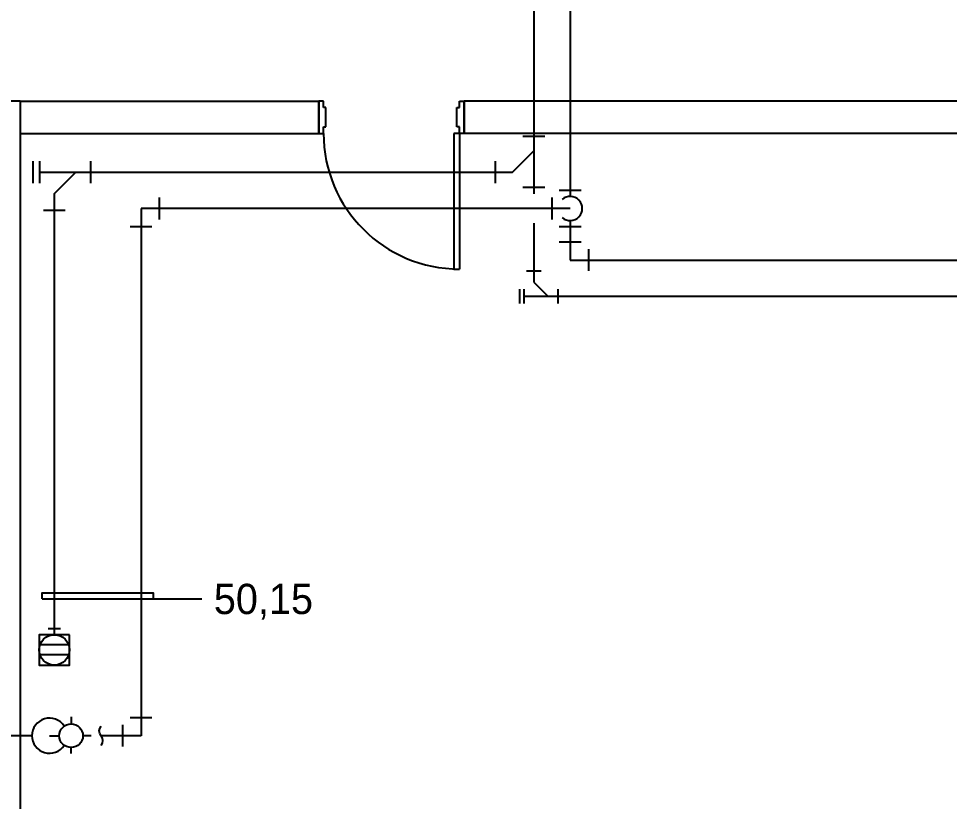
# Model space of a CAD drawing. Header units: millimetres. Extents: x 83956 to 461956, y 36707 to 125807.
# Drawn here: x 98386 to 104145, y 47998 to 52845 of the extents above; entities that cross this region are included whole.
import ezdxf

# ---------------------------------------------------------------- set-up
doc = ezdxf.new("R2010")
doc.units = ezdxf.units.MM
doc.header["$LTSCALE"] = 100
doc.header["$MEASUREMENT"] = 0
doc.layers.get('0').update_dxf_attribs({"linetype": 'CONTINUOUS'})
for name, color, linetype in [('ARCH', 9, 'CONTINUOUS'), ('COLD WATER SUPPLY', 3, 'CONTINUOUS'), ('PIPE', 3, 'CONTINUOUS'), ('Q', 7, 'CONTINUOUS')]:
    doc.layers.add(name, color=color, linetype=linetype)
doc.styles.add('gr', font='Gulim.ttf')

msp = doc.modelspace()

# ---------------------------------------------------------------- linework, layer by layer
at = {"color": 1, "linetype": 'Continuous'}
msp.add_lwpolyline([(98896.4, 48344.7, 0.36205), (98896.4, 48404.7, -0.36205), (98896.4, 48464.7)], format="xyb", dxfattribs=at)
at = {"layer": 'ARCH'}
for p, q in [((98395.3, 52334.3), (98195.3, 52334.3)), ((98395.3, 52334.3), (98395.3, 44101.3)), ((98395.3, 52334.3), (100243.3, 52334.3)), ((100243.3, 52134.3), (100243.3, 52334.3)), ((100273.3, 52334.3), (100243.3, 52334.3)), ((100243.3, 52334.3), (100243.3, 52134.3)), ((100273.3, 52294.3), (100273.3, 52334.3)), ((100288.3, 52294.3), (100273.3, 52294.3)), ((100288.3, 52174.3), (100288.3, 52294.3)), ((101098.3, 52174.3), (101098.3, 52294.3)), ((101098.3, 52294.3), (101113.3, 52294.3)), ((101113.3, 52294.3), (101113.3, 52334.3)), ((101113.3, 52334.3), (101143.3, 52334.3)), ((101143.3, 52134.3), (101143.3, 52334.3)), ((106137.5, 52334.3), (101143.3, 52334.3)), ((101143.3, 52334.3), (101143.3, 52134.3)), ((98395.3, 52134.3), (100243.3, 52134.3)), ((100243.3, 52134.3), (100273.3, 52134.3)), ((100273.3, 52134.3), (100273.3, 52174.3)), ((100273.3, 52174.3), (100288.3, 52174.3)), ((101113.3, 52134.3), (101078.3, 52134.3)), ((101078.3, 52134.3), (101078.3, 51294.3)), ((101113.3, 52174.3), (101098.3, 52174.3)), ((101113.3, 52134.3), (101113.3, 52174.3)), ((101113.3, 52134.3), (101113.3, 51294.3)), ((101143.3, 52134.3), (101113.3, 52134.3)), ((106137.5, 52134.3), (101143.3, 52134.3)), ((101078.3, 51294.3), (101113.3, 51294.3))]:
    msp.add_line(p, q, dxfattribs=at)
msp.add_arc((101113.3, 52134.3), 840, 180, 270, dxfattribs=at)
at = {"layer": 'COLD WATER SUPPLY', "color": 3}
msp.add_line((99144.2, 48404.7), (98896.4, 48404.7), dxfattribs=at)
at = {"layer": 'PIPE', "color": 4, "ltscale": 2}
for p, q in [((101574.1, 53615.1), (101574.1, 51759)), ((101441.6, 51894), (101574.1, 52026.6)), ((98515.3, 51894), (101441.6, 51894)), ((98607.7, 51761.4), (98740.3, 51894)), ((98607.7, 49030), (98607.7, 51761.4)), ((101574.1, 51579), (101574.1, 51213.4)), ((101574.1, 51213.4), (101662.5, 51125)), ((116169.8, 51125), (101512.5, 51125))]:
    msp.add_line(p, q, dxfattribs=at)
at = {"layer": 'PIPE', "ltscale": 2}
for p, q in [((101799.1, 53615.1), (101799.1, 51744)), ((99144.2, 51669), (99144.2, 48404.7)), ((101799.1, 51669), (99144.2, 51669)), ((101799.1, 51594), (101799.1, 51350)), ((101799.1, 51350), (111691.1, 51350))]:
    msp.add_line(p, q, dxfattribs=at)
at = {"layer": 'PIPE', "color": 2, "ltscale": 2}
for p, q in [((101506.6, 52116.6), (101641.6, 52116.6)), ((98474.8, 51961.5), (98474.8, 51826.5)), ((98515.3, 51961.5), (98515.3, 51826.5)), ((98830.3, 51961.5), (98830.3, 51826.5)), ((101336.6, 51826.5), (101336.6, 51961.5)), ((101506.6, 51801.6), (101641.6, 51801.6)), ((101731.6, 51781.5), (101866.6, 51781.5)), ((99256.7, 51736.5), (99256.7, 51601.5)), ((101686.6, 51601.5), (101686.6, 51736.5)), ((98675.2, 51656.4), (98540.2, 51656.4)), ((99211.7, 51556.5), (99076.7, 51556.5)), ((101866.6, 51556.5), (101731.6, 51556.5)), ((101731.6, 51462.5), (101866.6, 51462.5)), ((101911.6, 51417.5), (101911.6, 51282.5)), ((101529.1, 51283.4), (101619.1, 51283.4)), ((101485.5, 51170), (101485.5, 51080)), ((101512.5, 51170), (101512.5, 51080)), ((101722.5, 51170), (101722.5, 51080)), ((98645.2, 49067.5), (98570.2, 49067.5)), ((98696.1, 48967.5), (98519.3, 48967.5)), ((98696.1, 48905), (98519.3, 48905)), ((99076.7, 48517.2), (99211.7, 48517.2)), ((99031.7, 48337.2), (99031.7, 48472.2))]:
    msp.add_line(p, q, dxfattribs=at)
at = {"layer": 'PIPE', "color": 1, "ltscale": 2}
msp.add_line((98532.7, 49251.6), (99519.2, 49251.6), dxfattribs=at)
at = {"layer": 'PIPE'}
msp.add_line((98468.7, 48404.7), (98264.6, 48404.7), dxfattribs=at)
at = {"layer": 'PIPE', "color": 1, "ltscale": 2}
msp.add_lwpolyline([(98532.7, 49251.6), (98532.7, 49289.1), (99219.2, 49289.1), (99219.2, 49251.6)], dxfattribs=at)
at = {"layer": 'PIPE', "color": 2, "ltscale": 2}
msp.add_lwpolyline([(98701.4, 49030), (98513.9, 49030), (98513.9, 48842.5), (98701.4, 48842.5), (98701.4, 49030)], dxfattribs=at)
msp.add_circle((98607.7, 48936.3), 93.8, dxfattribs=at)
msp.add_arc((101799.1, 51669), 75, 229, 131, dxfattribs=at)
at = {"layer": 'Q', "color": 1}
for p, q in [((98711.1, 48522.4), (98711.1, 48478)), ((98577.5, 48404.7), (98637.9, 48404.7)), ((98834.4, 48404.7), (98784.3, 48404.7)), ((98711.1, 48295.5), (98711.1, 48331.5))]:
    msp.add_line(p, q, dxfattribs=at)
at = {"layer": 'Q', "color": 2}
msp.add_circle((98711.1, 48404.7), 73.2, dxfattribs=at)
msp.add_arc((98577.5, 48404.7), 108.8, 33.19851, 326.80149, dxfattribs=at)

# ---------------------------------------------------------------- texts
at = {"layer": 'PIPE', "color": 2, "ltscale": 2, "style": 'gr'}
msp.add_text('50,15', height=187.5, dxfattribs=at).set_placement((99594.2, 49157.9))

doc.saveas('drawing.dxf')
